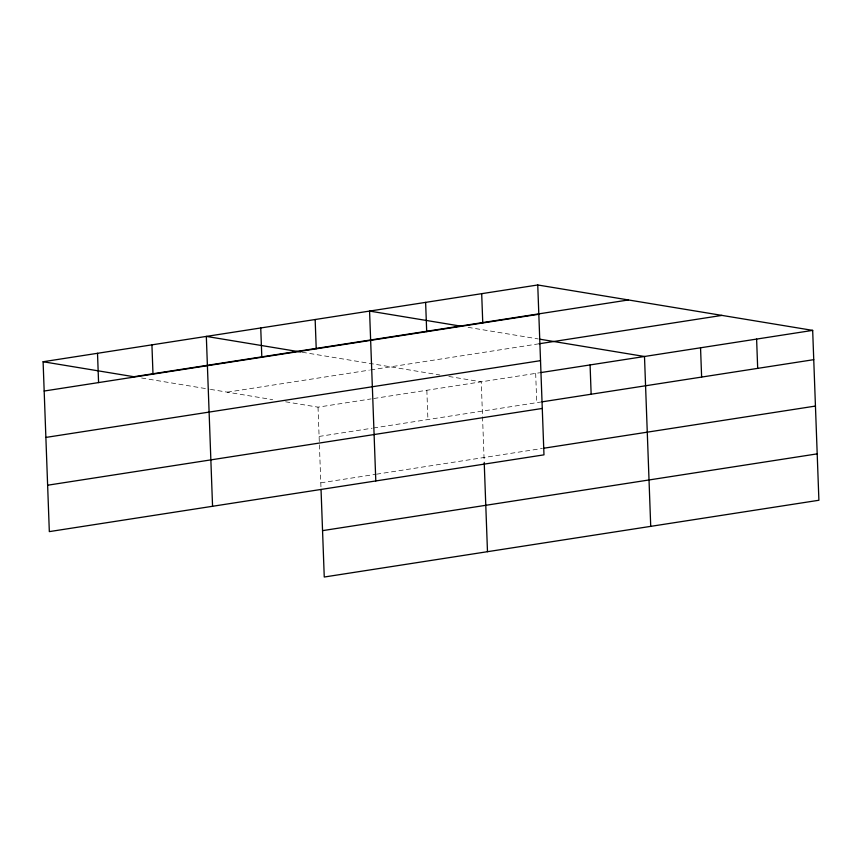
<?xml version="1.0" encoding="UTF-8"?>
<svg xmlns="http://www.w3.org/2000/svg" width="862" height="862" viewBox="0 0 862 862"><rect width="100%" height="100%" fill="white"/><g stroke="black" fill="none" stroke-linecap="round" stroke-linejoin="round"><path stroke-width="0.65" stroke-dasharray="4.31 3.23" d="M227.299 392.167L369.302 370.132M370.628 369.927L539.17 343.766M285.624 401.8L318.024 407.155L371.113 398.912M373.763 398.503L539.655 372.761M319.102 436.441L372.179 428.198M373.505 427.994L540.722 402.048M320.804 482.839L375.207 474.391M376.543 474.186L542.424 448.445M468.077 327.344L538.19 338.928M302.25 352.246L439.782 374.97M448.854 376.468L481.255 381.823L484.228 462.819M141.616 378.009L209.121 389.161M210.425 389.376L272.661 399.656M535.668 373.375L536.746 402.662M426.852 390.26L427.918 419.557M318.024 407.155L320.998 488.151"/><path stroke-width="1.29" d="M537.748 284.977L543.976 454.845L49.328 531.617L43.1 361.738L537.748 284.977L812.672 330.383L818.9 500.262L324.252 577.023L321.041 489.476M628.473 299.954L133.825 376.726L43.1 361.738M44.177 391.025L538.825 314.264M539.17 343.766L721.947 315.395M45.88 437.422L540.517 360.65M540.98 372.556L812.672 330.383M542.047 401.843L813.75 359.669M47.625 485.22L542.273 408.448M543.75 448.229L815.441 406.067M322.55 530.636L817.198 453.865M460.286 326.062L369.572 311.074L375.8 480.942M539.483 339.143L644.496 356.491L650.724 526.359M300.957 352.041L206.33 336.406L212.558 506.285M756.61 339.089L757.687 368.376M700.547 347.785L701.625 377.071M590.082 364.928L591.149 394.225M481.686 293.673L482.763 322.959M484.228 462.819L487.483 551.691M425.623 302.368L426.701 331.665M315.158 319.522L316.225 348.808M260.744 327.959L261.822 357.245M151.927 344.854L152.994 374.14M97.514 353.291L98.58 382.588"/></g></svg>
